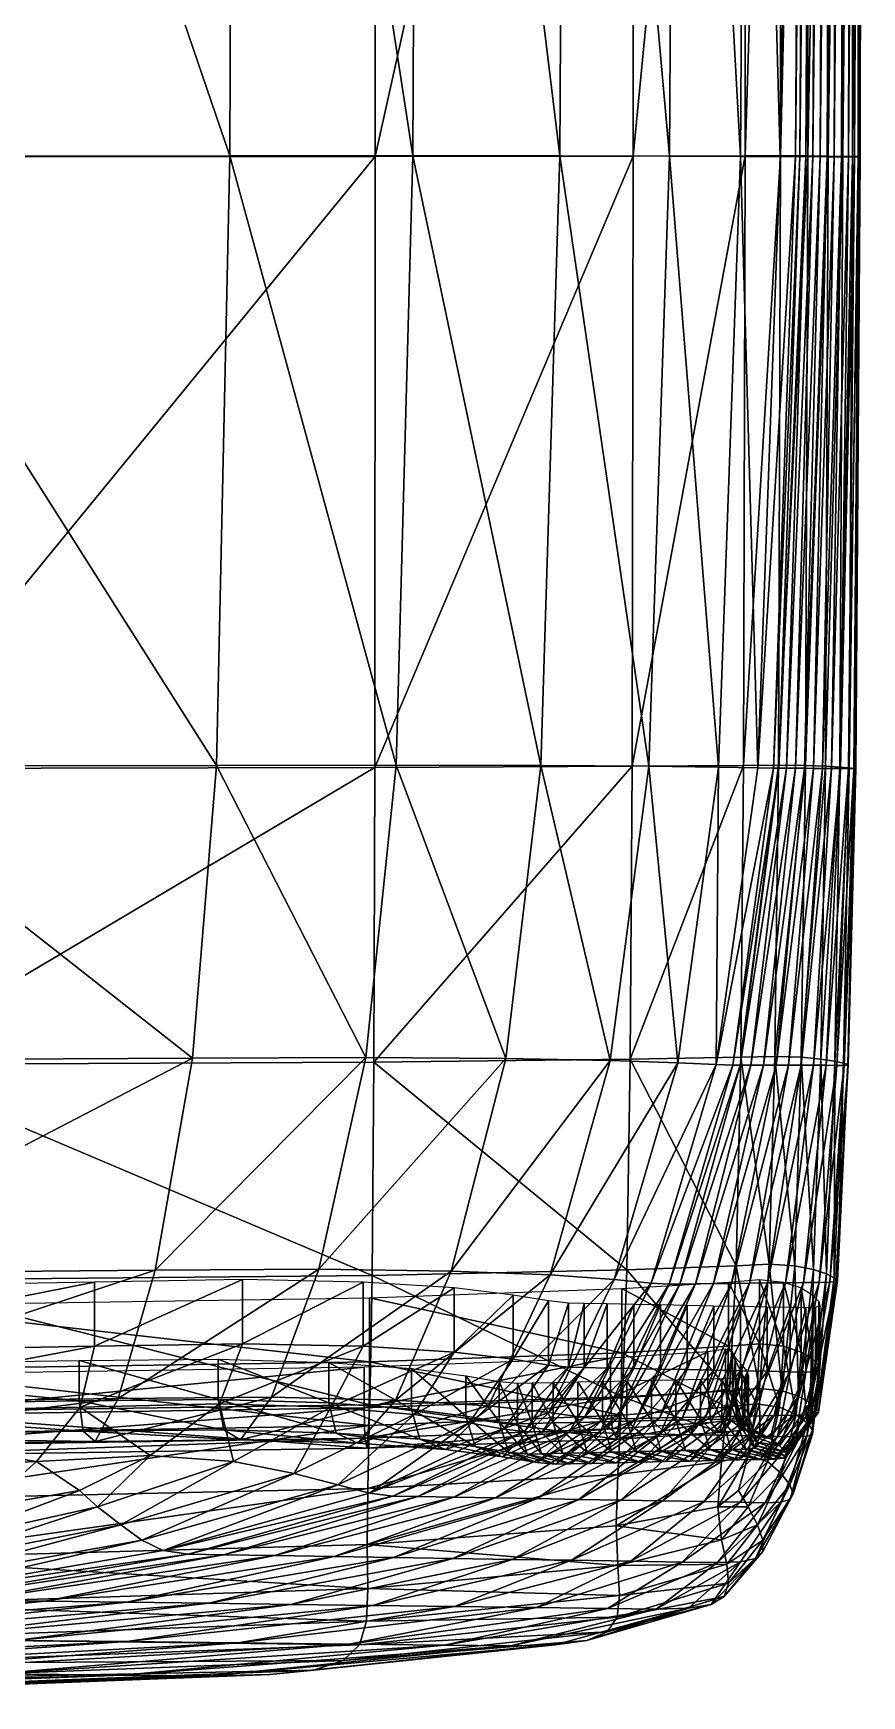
# Model space of a CAD drawing. Header units: centimetres. Extents: x -956 to 956, y -466 to 466.
# Drawn here: x 938.59 to 956, y -450.32 to -415.37 of the extents above; entities that cross this region are included whole.
import ezdxf

# ---------------------------------------------------------------- set-up
doc = ezdxf.new("R2010")
doc.units = ezdxf.units.CM
doc.layers.add('fabric', color=7, linetype='Continuous', true_color=0x3d8706)

msp = doc.modelspace()

# ---------------------------------------------------------------- meshes
at = {"layer": 'fabric', "color": 34, "true_color": 0xb1581a}
mesh = msp.add_polyface(dxfattribs=at)
corners = [(935.25, -354.363, -359.907), (935.25, -393.524, -359.907), (917.58, -393.524, -359.946), (946.679, -354.374, 120.934), (946.678, -393.524, 120.937), (949.787, -393.524, 118.253), (949.654, -417.951, 118.192), (951.96, -417.955, 113.682), (952.106, -393.524, 113.727), (949.787, -354.363, 118.253), (952.106, -354.363, 113.727), (953.607, -393.524, 105.629), (953.452, -417.96, 105.601), (954.283, -417.964, 94.244), (954.44, -393.524, 94.259), (953.607, -354.363, 105.629), (955.997, -354.363, -333.734), (955.997, -393.524, -333.734), (955.951, -393.524, -343.931), (955.925, -417.966, -343.93), (955.805, -417.964, -350.939), (955.827, -393.524, -350.94), (955.951, -354.363, -343.931), (954.303, -354.363, -359.14), (954.303, -393.524, -359.14), (953.561, -393.524, -359.408), (953.55, -417.951, -359.401), (951.196, -417.955, -359.611), (951.204, -393.524, -359.619), (953.561, -354.363, -359.408), (951.204, -354.363, -359.619), (945.779, -393.524, -359.792), (945.775, -417.961, -359.783), (945.779, -354.363, -359.792), (955.229, -393.524, -39.497), (955.094, -393.524, -4.97), (954.972, -417.966, -4.977), (955.365, -393.524, -74.025), (955.121, -417.966, -39.504), (955.365, -354.363, -74.025), (955.229, -354.363, -39.497), (955.312, -354.363, -357.736), (955.312, -393.524, -357.736), (954.88, -393.524, -358.794), (954.863, -417.951, -358.789), (954.289, -417.949, -359.133), (954.88, -354.363, -358.794), (955.827, -354.363, -350.94), (955.621, -393.524, -355.33), (955.601, -417.96, -355.328), (955.294, -417.955, -357.732), (955.621, -354.363, -355.33), (934.116, -354.722, 125.388), (934.377, -393.524, 125.403), (942.807, -393.524, 123.503), (942.715, -417.951, 123.413), (946.563, -417.95, 120.859), (942.808, -354.407, 123.493), (934.313, -417.956, 125.303), (917.591, -393.524, 126.084), (916.543, -355.58, 126.08), (955.971, -393.524, -319.781), (955.773, -393.524, -223.516), (955.89, -393.524, -287.8), (955.89, -354.363, -287.8), (955.501, -393.524, -108.553), (955.27, -417.967, -74.031), (955.637, -393.524, -154.558), (955.637, -354.363, -154.558), (954.76, -393.524, 79.916), (954.84, -393.524, 59.412), (954.606, -417.965, 79.905), (954.958, -393.524, 29.558), (954.694, -417.965, 59.402), (954.823, -417.965, 29.549)]
mesh.append_faces([[corners[k] for k in face] for face in [(0, 1, 2), (3, 4, 5), (6, 5, 4), (7, 8, 5), (9, 5, 8), (10, 8, 11), (12, 11, 8), (13, 14, 11), (15, 11, 14), (16, 17, 18), (19, 18, 17), (20, 21, 18), (22, 18, 21), (23, 24, 25), (26, 25, 24), (27, 28, 25), (29, 25, 28), (30, 28, 31), (32, 31, 28), (33, 31, 1), (34, 35, 36), (37, 34, 38), (34, 37, 39), (35, 34, 40), (41, 42, 43), (44, 43, 42), (45, 24, 43), (46, 43, 24), (47, 21, 48), (49, 48, 21), (50, 42, 48), (51, 48, 42), (52, 53, 54), (55, 54, 53), (56, 4, 54), (57, 54, 4), (58, 53, 59), (60, 59, 53), (61, 17, 16), (62, 63, 64), (65, 37, 66), (65, 67, 68), (69, 14, 13), (70, 69, 71), (72, 70, 73), (35, 72, 74)]], dxfattribs={"vtx2": -1, "color": 34})
mesh = msp.add_polyface(dxfattribs=at)
corners = [(949.254, -430.765, 118.006), (949.654, -417.951, 118.192), (946.563, -417.95, 120.859), (951.522, -430.781, 113.55), (951.96, -417.955, 113.682), (954.246, -430.758, -359.113), (954.289, -417.949, -359.133), (954.863, -417.951, -358.789), (954.814, -430.765, -358.773), (955.294, -417.955, -357.732), (953.516, -430.765, -359.378), (953.55, -417.951, -359.401), (951.172, -430.782, -359.586), (951.196, -417.955, -359.611), (946.217, -430.759, 120.625), (942.715, -417.951, 123.413), (942.441, -430.765, 123.142), (934.313, -417.956, 125.303), (917.58, -417.968, -359.936), (917.58, -393.524, -359.946), (935.25, -393.524, -359.907), (935.249, -417.967, -359.898), (946.678, -393.524, 120.937), (949.787, -393.524, 118.253), (952.106, -393.524, 113.727), (953.452, -417.96, 105.601), (953.607, -393.524, 105.629), (954.283, -417.964, 94.244), (955.997, -393.524, -333.734), (955.967, -417.968, -333.734), (955.925, -417.966, -343.93), (955.951, -393.524, -343.931), (955.805, -417.964, -350.939), (954.303, -393.524, -359.14), (953.561, -393.524, -359.408), (951.204, -393.524, -359.619), (945.775, -417.961, -359.783), (945.779, -393.524, -359.792), (954.972, -417.966, -4.977), (955.121, -417.966, -39.504), (955.229, -393.524, -39.497), (955.27, -417.967, -74.031), (955.365, -393.524, -74.025), (955.312, -393.524, -357.736), (954.88, -393.524, -358.794), (955.827, -393.524, -350.94), (955.601, -417.96, -355.328), (955.621, -393.524, -355.33), (934.377, -393.524, 125.403), (942.807, -393.524, 123.503), (917.591, -393.524, 126.084), (917.558, -417.961, 125.978), (955.971, -393.524, -319.781), (955.89, -393.524, -287.8), (955.847, -417.968, -287.802), (955.935, -417.968, -319.782), (955.773, -393.524, -223.516), (955.637, -393.524, -154.558), (955.569, -417.967, -154.561), (955.718, -417.967, -223.519), (955.42, -417.967, -108.558), (955.501, -393.524, -108.553), (954.606, -417.965, 79.905), (954.76, -393.524, 79.916), (954.694, -417.965, 59.402), (954.84, -393.524, 59.412), (954.823, -417.965, 29.549), (954.958, -393.524, 29.558), (955.094, -393.524, -4.97)]
mesh.append_faces([[corners[k] for k in face] for face in [(0, 1, 2), (3, 4, 1), (5, 6, 7), (8, 7, 9), (10, 11, 6), (12, 13, 11), (14, 2, 15), (16, 15, 17), (18, 19, 20), (20, 21, 18), (22, 2, 1), (23, 1, 4), (24, 4, 25), (26, 25, 27), (28, 29, 30), (31, 30, 32), (33, 6, 11), (34, 11, 13), (35, 13, 36), (37, 36, 21), (21, 20, 37), (38, 39, 40), (39, 41, 42), (43, 9, 7), (44, 7, 6), (45, 32, 46), (47, 46, 9), (48, 17, 15), (49, 15, 2), (50, 51, 17), (52, 53, 54), (54, 55, 52), (28, 52, 55), (55, 29, 28), (56, 57, 58), (58, 59, 56), (53, 56, 59), (59, 54, 53), (41, 60, 61), (57, 61, 60), (60, 58, 57), (27, 62, 63), (62, 64, 65), (64, 66, 67), (66, 38, 68)]], dxfattribs={"vtx2": -1, "color": 34})
mesh = msp.add_polyface(dxfattribs=at)
corners = [(917.58, -430.833, -359.907), (917.58, -417.968, -359.936), (935.249, -417.967, -359.898), (935.246, -430.827, -359.869), (917.58, -437.068, -359.855), (935.241, -437.051, -359.818), (894.046, -437.068, -359.855), (894.046, -430.833, -359.907), (917.461, -430.806, 125.658), (917.558, -417.961, 125.978), (898.875, -417.966, 126.028), (917.282, -437.018, 125.07), (898.851, -430.827, 125.694), (933.773, -436.961, 124.457), (934.123, -430.782, 125.005), (934.313, -417.956, 125.303), (942.441, -430.765, 123.142), (941.935, -436.921, 122.645), (917.58, -443.521, -359.639), (935.218, -443.466, -359.604), (935.216, -444.822, -359.548), (894.046, -442.172, -359.639), (917.58, -442.172, -359.639), (935.218, -442.118, -359.604), (932.345, -443.112, 122.223), (916.552, -443.303, 122.673), (916.487, -444.642, 122.037), (932.345, -441.763, 122.223), (916.552, -441.954, 122.673), (898.624, -443.466, 122.578), (939.875, -442.976, 120.619), (932.188, -444.425, 121.651), (939.571, -444.256, 120.159), (939.875, -441.627, 120.619), (917.58, -441.621, -359.774), (935.232, -441.587, -359.738), (935.22, -444.356, -359.468), (917.579, -444.406, -359.502), (933.23, -441.446, 123.608), (941.15, -441.374, 121.873), (932.697, -444.176, 122.664), (940.372, -444.075, 121.009), (917.005, -441.557, 124.157), (898.737, -441.655, 124.125), (898.662, -444.474, 123.082), (916.73, -444.334, 123.153), (935.181, -443.579, -358.036), (917.572, -443.634, -358.07), (917.572, -444.484, -358.07), (898.542, -443.714, 121.397), (916.437, -443.56, 121.491), (916.437, -444.41, 121.491), (932.163, -443.386, 121.056), (932.163, -444.236, 121.056), (939.55, -444.125, 119.503), (939.55, -443.275, 119.503)]
mesh.append_faces([[corners[k] for k in face] for face in [(0, 1, 2), (2, 3, 0), (4, 0, 3), (3, 5, 4), (0, 4, 6), (1, 0, 7), (8, 9, 10), (11, 8, 12), (8, 11, 13), (13, 14, 8), (9, 8, 14), (14, 15, 9), (15, 14, 16), (14, 13, 17), (18, 19, 20), (21, 22, 18), (19, 18, 22), (22, 23, 19), (24, 25, 26), (25, 24, 27), (27, 28, 25), (29, 25, 28), (30, 24, 31), (31, 32, 30), (24, 30, 33), (33, 27, 24), (6, 4, 34), (35, 34, 4), (4, 5, 35), (34, 35, 36), (36, 37, 34), (17, 13, 38), (39, 38, 40), (40, 41, 39), (42, 38, 13), (13, 11, 42), (43, 42, 11), (44, 45, 42), (38, 42, 45), (45, 40, 38), (46, 47, 48), (49, 50, 51), (50, 52, 53), (54, 53, 52), (52, 55, 54)]], dxfattribs={"vtx2": -1, "color": 34})
mesh = msp.add_polyface(dxfattribs=at)
corners = [(946.217, -430.759, 120.625), (945.579, -436.907, 120.193), (948.515, -436.926, 117.663), (945.763, -430.806, -359.756), (945.741, -437, -359.706), (935.241, -437.051, -359.818), (935.246, -430.827, -359.869), (945.775, -417.961, -359.783), (935.249, -417.967, -359.898), (942.441, -430.765, 123.142), (941.935, -436.921, 122.645), (942.715, -417.951, 123.413), (934.123, -430.782, 125.005), (945.52, -442.976, 116.272), (942.986, -442.921, 118.441), (942.5, -444.183, 118.112), (944.839, -444.256, 116.066), (947.43, -443.098, 112.31), (946.59, -444.41, 112.2), (947.43, -441.75, 112.31), (945.52, -441.627, 116.272), (942.986, -441.573, 118.441), (935.218, -443.466, -359.604), (945.651, -443.303, -359.502), (945.643, -444.642, -359.448), (935.218, -442.118, -359.604), (945.651, -441.954, -359.502), (939.875, -442.976, 120.619), (939.571, -444.256, 120.159), (939.875, -441.627, 120.619), (945.708, -441.485, -359.631), (935.232, -441.587, -359.738), (945.662, -444.208, -359.363), (935.22, -444.356, -359.468), (944.588, -441.352, 119.524), (947.366, -441.394, 117.13), (943.593, -444.047, 118.77), (946.199, -444.109, 116.527), (941.15, -441.374, 121.873), (933.23, -441.446, 123.608), (940.372, -444.075, 121.009), (942.471, -444.095, 117.432), (939.55, -444.125, 119.503), (939.55, -443.275, 119.503), (942.471, -443.245, 117.432), (944.8, -444.164, 115.444), (944.8, -443.314, 115.444), (946.537, -444.294, 111.7), (946.537, -443.444, 111.7), (947.68, -443.596, 104.363), (947.68, -444.446, 104.363), (950.716, -443.226, -357.799), (945.542, -443.416, -357.934), (945.542, -444.266, -357.935), (935.181, -443.579, -358.036), (935.181, -444.429, -358.036)]
mesh.append_faces([[corners[k] for k in face] for face in [(0, 1, 2), (3, 4, 5), (5, 6, 3), (7, 3, 6), (6, 8, 7), (9, 10, 1), (1, 0, 9), (11, 9, 0), (10, 9, 12), (13, 14, 15), (15, 16, 13), (17, 13, 16), (16, 18, 17), (13, 17, 19), (19, 20, 13), (14, 13, 20), (20, 21, 14), (22, 23, 24), (23, 22, 25), (25, 26, 23), (14, 27, 28), (28, 15, 14), (27, 14, 21), (21, 29, 27), (30, 31, 5), (5, 4, 30), (31, 30, 32), (32, 33, 31), (34, 35, 2), (2, 1, 34), (35, 34, 36), (36, 37, 35), (38, 34, 1), (1, 10, 38), (39, 38, 10), (34, 38, 40), (40, 36, 34), (41, 42, 43), (43, 44, 41), (45, 41, 44), (44, 46, 45), (47, 45, 46), (46, 48, 47), (48, 49, 50), (51, 52, 53), (52, 54, 55)]], dxfattribs={"vtx2": -1, "color": 34})
mesh = msp.add_polyface(dxfattribs=at)
corners = [(946.563, -417.95, 120.859), (946.217, -430.759, 120.625), (949.254, -430.765, 118.006), (948.515, -436.926, 117.663), (950.711, -436.965, 113.304), (951.522, -430.781, 113.55), (949.654, -417.951, 118.192), (952.99, -430.799, 105.519), (953.452, -417.96, 105.601), (951.96, -417.955, 113.682), (952.132, -437.013, 105.367), (952.938, -437.051, 94.116), (953.516, -430.765, -359.378), (953.455, -436.898, -359.336), (951.13, -436.941, -359.54), (951.172, -430.782, -359.586), (953.55, -417.951, -359.401), (945.763, -430.806, -359.756), (945.775, -417.961, -359.783), (951.196, -417.955, -359.611), (945.741, -437, -359.706), (951.768, -442.107, -39.709), (951.208, -442.095, -5.217), (951.208, -443.444, -5.217), (949.413, -442.023, 93.78), (948.67, -441.9, 104.751), (948.67, -443.248, 104.751), (947.43, -441.75, 112.31), (947.43, -443.098, 112.31), (950.953, -441.763, -359.349), (953.2, -441.627, -359.163), (953.2, -442.976, -359.163), (945.651, -441.954, -359.502), (950.953, -443.112, -359.349), (951.064, -441.366, -359.469), (945.708, -441.485, -359.631), (950.973, -444.036, -359.209), (953.361, -441.282, -359.273), (953.217, -443.913, -359.025), (950.795, -441.568, 105.129), (951.574, -441.645, 93.986), (949.448, -441.474, 112.922), (948.153, -444.226, 112.487), (949.42, -444.364, 104.858), (947.366, -441.394, 117.13), (946.199, -444.109, 116.527), (950.164, -442.075, 59.098), (949.832, -442.068, 79.581), (949.832, -443.417, 79.581), (949.413, -443.372, 93.78), (950.648, -442.084, 29.276), (950.648, -443.433, 29.276), (950.164, -443.423, 59.098), (951.949, -441.669, 79.725), (952.174, -441.666, 59.233), (953.443, -437.064, 59.318), (953.287, -437.064, 79.816), (952.502, -441.662, 29.397), (953.67, -437.065, 29.474)]
mesh.append_faces([[corners[k] for k in face] for face in [(0, 1, 2), (3, 2, 1), (2, 3, 4), (4, 5, 2), (6, 2, 5), (7, 8, 9), (9, 5, 7), (10, 7, 5), (5, 4, 10), (7, 10, 11), (12, 13, 14), (14, 15, 12), (16, 12, 15), (17, 18, 19), (19, 15, 17), (20, 17, 15), (15, 14, 20), (21, 22, 23), (24, 25, 26), (25, 27, 28), (29, 30, 31), (32, 29, 33), (34, 35, 20), (20, 14, 34), (35, 34, 36), (37, 34, 14), (14, 13, 37), (34, 37, 38), (39, 40, 11), (11, 10, 39), (41, 39, 10), (10, 4, 41), (39, 41, 42), (40, 39, 43), (44, 41, 4), (4, 3, 44), (41, 44, 45), (46, 47, 48), (47, 24, 49), (22, 50, 51), (50, 46, 52), (53, 54, 55), (55, 56, 53), (40, 53, 56), (56, 11, 40), (54, 57, 58)]], dxfattribs={"vtx2": -1, "color": 34})
mesh = msp.add_polyface(dxfattribs=at)
corners = [(955.175, -430.828, -108.571), (955.363, -430.829, -154.571), (955.569, -417.967, -154.561), (955.42, -417.967, -108.558), (954.986, -430.827, -74.047), (955.27, -417.967, -74.031), (952.938, -437.051, 94.116), (953.812, -430.815, 94.199), (952.99, -430.799, 105.519), (953.452, -417.96, 105.601), (954.283, -417.964, 94.244), (955.847, -430.827, -343.929), (955.925, -417.966, -343.93), (955.967, -417.968, -333.734), (955.876, -430.831, -333.734), (955.612, -437.026, -350.929), (955.736, -430.816, -350.935), (955.805, -417.964, -350.939), (954.169, -436.881, -359.077), (954.246, -430.758, -359.113), (954.814, -430.765, -358.773), (954.863, -417.951, -358.789), (955.294, -417.955, -357.732), (955.239, -430.781, -357.721), (954.724, -436.898, -358.745), (955.139, -436.937, -357.701), (955.54, -430.799, -355.321), (955.601, -417.96, -355.328), (955.429, -436.984, -355.308), (954.289, -417.949, -359.133), (953.516, -430.765, -359.378), (953.455, -436.898, -359.336), (954.144, -430.82, 79.874), (954.256, -430.821, 59.372), (954.694, -417.965, 59.402), (954.606, -417.965, 79.905), (953.287, -437.064, 79.816), (954.419, -430.822, 29.523), (954.608, -430.824, -5), (954.972, -417.966, -4.977), (954.823, -417.965, 29.549), (954.797, -430.825, -39.524), (955.121, -417.966, -39.504), (955.828, -430.833, -319.783), (955.935, -417.968, -319.782), (955.716, -430.832, -287.805), (955.847, -417.968, -287.802), (955.552, -430.831, -223.525), (955.718, -417.967, -223.519)]
mesh.append_faces([[corners[k] for k in face] for face in [(0, 1, 2), (2, 3, 0), (4, 0, 3), (3, 5, 4), (6, 7, 8), (9, 8, 7), (7, 10, 9), (11, 12, 13), (13, 14, 11), (15, 16, 11), (12, 11, 16), (16, 17, 12), (18, 19, 20), (21, 20, 19), (22, 23, 20), (24, 20, 23), (25, 23, 26), (27, 26, 23), (23, 22, 27), (26, 27, 17), (17, 16, 26), (28, 26, 16), (29, 19, 30), (31, 30, 19), (32, 33, 34), (34, 35, 32), (7, 32, 35), (35, 10, 7), (32, 7, 6), (33, 32, 36), (37, 38, 39), (39, 40, 37), (33, 37, 40), (40, 34, 33), (41, 4, 5), (5, 42, 41), (38, 41, 42), (42, 39, 38), (43, 14, 13), (13, 44, 43), (45, 43, 44), (44, 46, 45), (47, 45, 46), (46, 48, 47), (1, 47, 48), (48, 2, 1)]], dxfattribs={"vtx2": -1, "color": 34})
mesh = msp.add_polyface(dxfattribs=at)
corners = [(955.175, -430.828, -108.571), (954.986, -430.827, -74.047), (954.459, -437.067, -74.078), (954.722, -437.067, -108.595), (955.363, -430.829, -154.571), (954.985, -437.068, -154.589), (955.704, -437.052, -343.926), (955.847, -430.827, -343.929), (955.876, -430.831, -333.734), (955.71, -437.065, -333.734), (955.612, -437.026, -350.929), (954.814, -430.765, -358.773), (954.724, -436.898, -358.745), (954.169, -436.881, -359.077), (955.239, -430.781, -357.721), (955.139, -436.937, -357.701), (955.54, -430.799, -355.321), (955.429, -436.984, -355.308), (955.736, -430.816, -350.935), (954.246, -430.758, -359.113), (953.455, -436.898, -359.336), (954.05, -441.248, -359.022), (954.588, -441.282, -358.701), (954.986, -441.359, -357.669), (955.259, -441.453, -355.289), (955.421, -441.539, -350.92), (955.486, -441.591, -343.922), (955.454, -441.618, -333.734), (954.017, -441.644, -108.633), (953.638, -441.648, -74.126), (952.938, -437.051, 94.116), (953.287, -437.064, 79.816), (954.144, -430.82, 79.874), (953.443, -437.064, 59.318), (954.256, -430.821, 59.372), (954.419, -430.822, 29.523), (953.67, -437.065, 29.474), (954.608, -430.824, -5), (953.933, -437.065, -5.043), (954.797, -430.825, -39.524), (954.196, -437.066, -39.561), (955.828, -430.833, -319.783), (955.716, -430.832, -287.805), (955.475, -437.069, -287.812), (955.631, -437.069, -319.786), (955.552, -430.831, -223.525), (955.248, -437.068, -223.537), (952.502, -441.662, 29.397), (953.259, -441.653, -39.618), (952.88, -441.657, -5.111), (955.327, -441.628, -319.791), (955.102, -441.631, -287.822), (954.775, -441.635, -223.556), (954.396, -441.639, -154.618)]
mesh.append_faces([[corners[k] for k in face] for face in [(0, 1, 2), (2, 3, 0), (4, 0, 3), (3, 5, 4), (6, 7, 8), (8, 9, 6), (7, 6, 10), (11, 12, 13), (14, 15, 12), (16, 17, 15), (18, 10, 17), (19, 13, 20), (20, 13, 21), (13, 12, 22), (12, 15, 23), (15, 17, 24), (17, 10, 25), (10, 6, 26), (6, 9, 27), (5, 3, 28), (3, 2, 29), (30, 31, 32), (31, 33, 34), (35, 34, 33), (33, 36, 35), (37, 35, 36), (36, 38, 37), (39, 37, 38), (38, 40, 39), (1, 39, 40), (40, 2, 1), (41, 42, 43), (43, 44, 41), (8, 41, 44), (44, 9, 8), (45, 4, 5), (5, 46, 45), (42, 45, 46), (46, 43, 42), (38, 36, 47), (2, 40, 48), (40, 38, 49), (9, 44, 50), (44, 43, 51), (43, 46, 52), (46, 5, 53)]], dxfattribs={"vtx2": -1, "color": 34})
mesh = msp.add_polyface(dxfattribs=at)
corners = [(955.099, -442.036, -350.903), (955.118, -442.118, -343.916), (955.118, -443.466, -343.916), (955.026, -442.157, -333.734), (955.026, -443.506, -333.734), (954.353, -442.976, -358.626), (953.847, -442.921, -358.927), (953.847, -441.573, -358.927), (954.353, -441.627, -358.626), (954.725, -443.098, -357.616), (954.725, -441.75, -357.616), (954.971, -441.9, -355.255), (954.971, -443.248, -355.255), (955.099, -443.384, -350.903), (953.2, -442.976, -359.163), (953.2, -441.627, -359.163), (954.05, -441.248, -359.022), (953.361, -441.282, -359.273), (953.455, -436.898, -359.336), (953.849, -443.864, -358.799), (954.588, -441.282, -358.701), (954.169, -436.881, -359.077), (954.986, -441.359, -357.669), (954.724, -436.898, -358.745), (954.668, -444.026, -357.541), (954.324, -443.914, -358.519), (955.259, -441.453, -355.289), (955.139, -436.937, -357.701), (955.421, -441.539, -350.92), (955.429, -436.984, -355.308), (955.053, -444.287, -350.894), (954.912, -444.163, -355.217), (955.486, -441.591, -343.922), (955.612, -437.026, -350.929), (955.454, -441.618, -333.734), (955.704, -437.052, -343.926), (955.027, -444.402, -333.735), (955.092, -444.363, -343.917), (954.017, -441.644, -108.633), (954.396, -441.639, -154.618), (954.985, -437.068, -154.589), (953.638, -441.648, -74.126), (954.722, -437.067, -108.595), (952.711, -444.463, -74.182), (953.193, -444.453, -108.678), (954.825, -442.167, -319.798), (954.825, -443.516, -319.798), (954.492, -442.161, -287.838), (954.492, -443.509, -287.838), (954.008, -442.151, -223.585), (954.008, -443.499, -223.585), (953.448, -442.14, -154.662), (953.448, -443.488, -154.662), (952.888, -442.129, -108.693), (952.888, -443.477, -108.693), (952.502, -441.662, 29.397), (952.88, -441.657, -5.111), (953.933, -437.065, -5.043), (953.67, -437.065, 29.474), (953.443, -437.064, 59.318), (952.174, -441.666, 59.233), (953.259, -441.653, -39.618), (954.459, -437.067, -74.078), (954.196, -437.066, -39.561), (952.23, -444.473, -39.685), (955.327, -441.628, -319.791), (955.102, -441.631, -287.822), (954.573, -444.425, -287.835), (954.859, -444.419, -319.798), (955.71, -437.065, -333.734), (955.631, -437.069, -319.786), (954.775, -441.635, -223.556), (953.675, -444.443, -154.652), (954.156, -444.433, -223.579), (955.475, -437.069, -287.812), (955.248, -437.068, -223.537)]
mesh.append_faces([[corners[k] for k in face] for face in [(0, 1, 2), (1, 3, 4), (5, 6, 7), (7, 8, 5), (9, 5, 8), (8, 10, 9), (10, 11, 12), (11, 0, 13), (6, 14, 15), (15, 7, 6), (16, 17, 18), (17, 16, 19), (20, 16, 21), (22, 20, 23), (20, 22, 24), (16, 20, 25), (26, 22, 27), (28, 26, 29), (26, 28, 30), (22, 26, 31), (32, 28, 33), (34, 32, 35), (32, 34, 36), (28, 32, 37), (38, 39, 40), (41, 38, 42), (38, 41, 43), (39, 38, 44), (3, 45, 46), (45, 47, 48), (47, 49, 50), (49, 51, 52), (51, 53, 54), (55, 56, 57), (58, 59, 60), (61, 41, 62), (56, 61, 63), (41, 61, 64), (65, 66, 67), (34, 65, 68), (65, 34, 69), (66, 65, 70), (71, 39, 72), (66, 71, 73), (71, 66, 74), (39, 71, 75)]], dxfattribs={"vtx2": -1, "color": 34})
mesh = msp.add_polyface(dxfattribs=at)
corners = [(951.768, -443.455, -39.709), (951.208, -443.444, -5.217), (950.481, -444.798, -5.232), (952.328, -443.466, -74.201), (951.121, -444.81, -39.722), (952.328, -442.118, -74.201), (951.768, -442.107, -39.709), (948.67, -443.248, 104.751), (947.43, -443.098, 112.31), (946.59, -444.41, 112.2), (949.413, -443.372, 93.78), (947.751, -444.582, 104.696), (949.413, -442.023, 93.78), (948.67, -441.9, 104.751), (950.953, -443.112, -359.349), (953.2, -442.976, -359.163), (953.162, -444.256, -359.124), (950.934, -444.425, -359.3), (950.953, -441.763, -359.349), (945.651, -443.303, -359.502), (945.651, -441.954, -359.502), (950.973, -444.036, -359.209), (945.662, -444.208, -359.363), (945.708, -441.485, -359.631), (953.217, -443.913, -359.025), (951.064, -441.366, -359.469), (948.153, -444.226, 112.487), (949.42, -444.364, 104.858), (950.795, -441.568, 105.129), (950.168, -444.474, 93.837), (951.574, -441.645, 93.986), (946.199, -444.109, 116.527), (949.448, -441.474, 112.922), (953.135, -443.037, -357.555), (952.764, -443.09, -357.663), (952.764, -443.94, -357.663), (950.716, -444.076, -357.799), (950.716, -443.226, -357.799), (945.542, -444.266, -357.935), (952.888, -443.477, -108.693), (951.76, -444.822, -74.212), (952.888, -442.129, -108.693), (949.832, -443.417, 79.581), (950.164, -443.423, 59.098), (950.164, -442.075, 59.098), (949.832, -442.068, 79.581), (948.474, -444.718, 93.75), (948.91, -444.768, 79.56), (950.648, -443.433, 29.276), (951.208, -442.095, -5.217), (950.648, -442.084, 29.276), (949.29, -444.775, 59.078), (949.842, -444.785, 29.258), (951.949, -441.669, 79.725), (950.564, -444.508, 79.62), (952.174, -441.666, 59.233), (950.85, -444.501, 59.134), (952.502, -441.662, 29.397), (951.267, -444.493, 29.308), (952.88, -441.657, -5.111), (951.748, -444.483, -5.189), (953.259, -441.653, -39.618), (952.23, -444.473, -39.685), (952.711, -444.463, -74.182), (953.638, -441.648, -74.126), (952.609, -443.666, -223.628), (953.055, -443.656, -287.868), (953.055, -444.506, -287.868)]
mesh.append_faces([[corners[k] for k in face] for face in [(0, 1, 2), (3, 0, 4), (0, 3, 5), (5, 6, 0), (1, 0, 6), (7, 8, 9), (10, 7, 11), (7, 10, 12), (8, 7, 13), (14, 15, 16), (16, 17, 14), (15, 14, 18), (19, 14, 17), (14, 19, 20), (21, 22, 23), (24, 21, 25), (26, 27, 28), (27, 29, 30), (31, 26, 32), (33, 34, 35), (36, 35, 34), (34, 37, 36), (38, 36, 37), (39, 3, 40), (3, 39, 41), (41, 5, 3), (42, 43, 44), (10, 42, 45), (42, 10, 46), (43, 42, 47), (48, 1, 49), (43, 48, 50), (48, 43, 51), (1, 48, 52), (53, 30, 29), (29, 54, 53), (55, 53, 54), (54, 56, 55), (57, 55, 56), (56, 58, 57), (59, 57, 58), (58, 60, 59), (61, 59, 60), (60, 62, 61), (62, 63, 64), (65, 66, 67)]], dxfattribs={"vtx2": -1, "color": 34})
mesh = msp.add_polyface(dxfattribs=at)
corners = [(955.099, -443.384, -350.903), (955.118, -443.466, -343.916), (954.962, -444.822, -343.915), (955.099, -442.036, -350.903), (955.026, -443.506, -333.734), (955.118, -442.118, -343.916), (954.353, -442.976, -358.626), (954.725, -443.098, -357.616), (954.62, -444.41, -357.606), (954.269, -444.256, -358.608), (953.847, -442.921, -358.927), (953.787, -444.183, -358.9), (954.971, -443.248, -355.255), (954.963, -444.732, -350.901), (954.85, -444.582, -355.251), (954.725, -441.75, -357.616), (954.971, -441.9, -355.255), (953.2, -442.976, -359.163), (953.162, -444.256, -359.124), (953.849, -443.864, -358.799), (953.217, -443.913, -359.025), (953.361, -441.282, -359.273), (954.668, -444.026, -357.541), (954.324, -443.914, -358.519), (954.588, -441.282, -358.701), (954.05, -441.248, -359.022), (955.053, -444.287, -350.894), (954.912, -444.163, -355.217), (955.259, -441.453, -355.289), (954.986, -441.359, -357.669), (955.027, -444.402, -333.735), (955.092, -444.363, -343.917), (955.486, -441.591, -343.922), (955.421, -441.539, -350.92), (952.711, -444.463, -74.182), (953.193, -444.453, -108.678), (954.017, -441.644, -108.633), (953.675, -444.443, -154.652), (954.396, -441.639, -154.618), (953.544, -443.631, -333.742), (953.619, -443.587, -343.901), (953.619, -444.437, -343.901), (953.594, -443.503, -350.77), (953.594, -444.353, -350.77), (953.475, -443.366, -354.828), (953.475, -444.215, -354.828), (953.343, -444.065, -356.823), (953.343, -443.215, -356.823), (953.279, -443.942, -357.504), (953.279, -443.092, -357.503), (953.135, -443.887, -357.555), (953.135, -443.037, -357.555), (952.764, -443.94, -357.663), (954.825, -443.516, -319.798), (955.026, -442.157, -333.734), (954.492, -443.509, -287.838), (954.825, -442.167, -319.798), (954.008, -443.499, -223.585), (953.448, -443.488, -154.662), (953.038, -444.846, -154.669), (954.492, -442.161, -287.838), (954.008, -442.151, -223.585), (952.888, -443.477, -108.693), (952.399, -444.834, -108.702), (953.448, -442.14, -154.662), (954.573, -444.425, -287.835), (954.859, -444.419, -319.798), (955.327, -441.628, -319.791), (955.454, -441.618, -333.734), (954.156, -444.433, -223.579), (954.775, -441.635, -223.556), (955.102, -441.631, -287.822), (953.055, -443.656, -287.868), (953.361, -443.649, -319.819), (953.361, -444.499, -319.819), (953.544, -444.48, -333.743)]
mesh.append_faces([[corners[k] for k in face] for face in [(0, 1, 2), (1, 0, 3), (4, 1, 5), (6, 7, 8), (8, 9, 6), (10, 6, 9), (9, 11, 10), (12, 0, 13), (7, 12, 14), (12, 7, 15), (0, 12, 16), (17, 10, 11), (11, 18, 17), (19, 20, 21), (22, 23, 24), (23, 19, 25), (26, 27, 28), (27, 22, 29), (30, 31, 32), (31, 26, 33), (34, 35, 36), (35, 37, 38), (39, 40, 41), (40, 42, 43), (42, 44, 45), (46, 45, 44), (44, 47, 46), (48, 46, 47), (47, 49, 48), (50, 48, 49), (49, 51, 50), (52, 50, 51), (53, 4, 54), (55, 53, 56), (57, 58, 59), (57, 55, 60), (58, 57, 61), (58, 62, 63), (62, 58, 64), (65, 66, 67), (66, 30, 68), (37, 69, 70), (69, 65, 71), (72, 73, 74), (73, 39, 75)]], dxfattribs={"vtx2": -1, "color": 34})
mesh = msp.add_polyface(dxfattribs=at)
corners = [(954.269, -444.256, -358.608), (954.017, -445.4, -358.556), (953.608, -445.272, -358.816), (953.787, -444.183, -358.9), (954.62, -444.41, -357.606), (954.303, -445.649, -357.579), (954.85, -444.582, -355.251), (955.118, -443.466, -343.916), (955.026, -443.506, -333.734), (954.844, -444.866, -333.734), (954.962, -444.822, -343.915), (954.963, -444.732, -350.901), (955.099, -443.384, -350.903), (954.971, -443.248, -355.255), (954.725, -443.098, -357.616), (953.853, -444.792, -358.077), (953.523, -444.737, -358.257), (953.849, -443.864, -358.799), (954.324, -443.914, -358.519), (954.075, -444.915, -357.228), (954.668, -444.026, -357.541), (953.526, -444.702, -356.924), (953.422, -444.579, -357.647), (954.267, -445.066, -355.047), (954.912, -444.163, -355.217), (954.396, -445.203, -350.839), (955.053, -444.287, -350.894), (953.794, -444.99, -350.788), (953.673, -444.853, -354.883), (954.424, -445.287, -343.91), (955.092, -444.363, -343.917), (954.349, -445.33, -333.739), (955.027, -444.402, -333.735), (953.619, -444.437, -343.901), (953.544, -444.48, -333.743), (953.544, -443.631, -333.742), (953.594, -444.353, -350.77), (953.619, -443.587, -343.901), (953.82, -445.074, -343.903), (953.745, -445.118, -333.742), (953.475, -444.215, -354.828), (954.825, -443.516, -319.798), (954.492, -443.509, -287.838), (954.23, -444.869, -287.84), (954.61, -444.877, -319.799), (953.038, -444.846, -154.669), (953.677, -444.859, -223.589), (954.008, -443.499, -223.585), (954.859, -444.419, -319.798), (954.166, -445.349, -319.808), (954.573, -444.425, -287.835), (953.86, -445.356, -287.851), (954.156, -444.433, -223.579), (953.414, -445.366, -223.603), (953.675, -444.443, -154.652), (952.898, -445.378, -154.686)]
mesh.append_faces([[corners[k] for k in face] for face in [(0, 1, 2), (2, 3, 0), (1, 0, 4), (5, 4, 6), (7, 8, 9), (9, 10, 7), (10, 11, 12), (11, 6, 13), (6, 4, 14), (15, 16, 17), (17, 18, 15), (19, 15, 18), (18, 20, 19), (15, 19, 21), (21, 22, 15), (16, 15, 22), (23, 19, 20), (20, 24, 23), (25, 23, 24), (24, 26, 25), (27, 28, 23), (19, 23, 28), (28, 21, 19), (29, 25, 26), (26, 30, 29), (31, 29, 30), (30, 32, 31), (33, 34, 35), (36, 33, 37), (33, 36, 27), (27, 38, 33), (34, 33, 38), (38, 39, 34), (36, 40, 28), (28, 27, 36), (41, 42, 43), (43, 44, 41), (8, 41, 44), (44, 9, 8), (45, 46, 47), (42, 47, 46), (46, 43, 42), (32, 48, 49), (48, 50, 51), (50, 52, 53), (52, 54, 55)]], dxfattribs={"vtx2": -1, "color": 34})
mesh = msp.add_polyface(dxfattribs=at)
corners = [(942.278, -448.378, -39.762), (940.556, -448.355, -5.278), (933.567, -449.11, -5.201), (943.999, -448.401, -74.245), (935.897, -449.135, -39.696), (938.227, -449.16, -74.19), (936.803, -447.047, 114.461), (939.939, -446.349, 114.79), (939.556, -446.004, 116.233), (936.248, -447.559, 110.518), (940.431, -446.728, 111.316), (935.852, -447.953, 103.645), (940.867, -447.048, 104.2), (935.812, -448.208, 93.439), (941.316, -447.268, 93.545), (945.619, -448.065, -358.71), (935.21, -448.401, -358.773), (935.206, -447.435, -359.113), (945.603, -447.144, -359.033), (945.591, -448.757, -357.676), (935.146, -449.126, -357.721), (945.443, -449.253, -355.293), (934.937, -449.644, -355.321), (945.098, -449.584, -350.921), (933.78, -450.197, -343.929), (944.481, -449.782, -343.923), (943.561, -449.878, -333.734), (934.507, -449.99, -350.935), (942.5, -444.183, 118.112), (941.042, -445.272, 117.127), (942.798, -445.4, 115.448), (944.068, -445.649, 111.873), (945.619, -445.963, -359.286), (935.21, -446.194, -359.378), (935.216, -444.822, -359.548), (945.643, -444.642, -359.448), (938.657, -445.4, 118.779), (939.571, -444.256, 120.159), (935.218, -443.466, -359.604), (935.201, -445.279, -358.841), (945.605, -445.116, -358.738), (945.557, -444.904, -358.136), (939.888, -444.975, 120.234), (942.945, -444.945, 118.084), (943.593, -444.047, 118.77), (940.372, -444.075, 121.009), (939.634, -444.763, 119.686), (942.589, -444.733, 117.595), (939.55, -444.125, 119.503), (942.471, -444.095, 117.432), (935.181, -444.429, -358.036), (945.542, -444.266, -357.935), (945.542, -443.416, -357.934), (935.186, -445.067, -358.238), (940.557, -449.185, -108.684), (945.721, -448.424, -108.728), (936.324, -448.299, 79.497), (937.347, -448.313, 59.02), (942.586, -447.359, 58.98), (941.846, -447.347, 79.456), (938.835, -448.333, 29.205), (944.911, -447.396, -5.309), (943.664, -447.376, 29.17), (942.306, -449.902, -319.79), (931.289, -450.322, -319.783), (937.782, -449.863, -223.551), (940.464, -449.886, -287.819), (947.232, -449.257, -287.836), (934.68, -449.836, -154.61), (945.218, -449.236, -223.581), (942.887, -449.211, -154.656)]
mesh.append_faces([[corners[k] for k in face] for face in [(0, 1, 2), (3, 0, 4), (4, 5, 3), (6, 7, 8), (9, 10, 7), (11, 12, 10), (13, 14, 12), (15, 16, 17), (17, 18, 15), (16, 15, 19), (20, 19, 21), (22, 21, 23), (24, 25, 26), (27, 23, 25), (28, 29, 30), (7, 30, 29), (29, 8, 7), (30, 7, 10), (31, 10, 12), (32, 18, 17), (17, 33, 32), (33, 34, 35), (8, 29, 36), (37, 36, 29), (29, 28, 37), (35, 34, 38), (39, 40, 41), (42, 43, 44), (44, 45, 42), (43, 42, 46), (46, 47, 43), (48, 49, 47), (47, 46, 48), (50, 51, 52), (53, 41, 51), (5, 54, 55), (56, 57, 58), (58, 59, 56), (59, 14, 13), (60, 1, 61), (57, 60, 62), (62, 58, 57), (26, 63, 64), (65, 66, 67), (68, 65, 69), (69, 70, 68)]], dxfattribs={"vtx2": -1, "color": 34})
mesh = msp.add_polyface(dxfattribs=at)
corners = [(950.875, -447.587, -358.629), (945.619, -448.065, -358.71), (945.603, -447.144, -359.033), (950.91, -448.212, -357.621), (945.591, -448.757, -357.676), (950.857, -448.667, -355.26), (945.443, -449.253, -355.293), (950.651, -448.975, -350.905), (945.098, -449.584, -350.921), (944.481, -449.782, -343.923), (950.223, -449.16, -343.917), (949.552, -449.25, -333.734), (945.655, -446.061, 93.661), (948.474, -444.718, 93.75), (947.751, -444.582, 104.696), (945.619, -445.963, -359.286), (945.643, -444.642, -359.448), (950.934, -444.425, -359.3), (950.875, -445.668, -359.155), (946.59, -444.41, 112.2), (948.67, -443.248, 104.751), (945.651, -443.303, -359.502), (950.852, -444.926, -358.593), (945.605, -445.116, -358.738), (945.662, -444.208, -359.363), (950.75, -444.713, -357.998), (945.557, -444.904, -358.136), (947.248, -445.144, 112.085), (948.449, -445.296, 104.606), (949.42, -444.364, 104.858), (948.153, -444.226, 112.487), (946.714, -444.931, 111.796), (947.872, -445.083, 104.424), (949.169, -445.417, 93.697), (948.573, -445.204, 93.595), (945.406, -445.014, 115.973), (946.199, -444.109, 116.527), (947.68, -444.446, 104.363), (946.537, -444.294, 111.7), (946.537, -443.444, 111.7), (948.375, -444.567, 93.561), (947.68, -443.596, 104.363), (948.375, -443.717, 93.561), (950.716, -444.076, -357.799), (945.542, -444.266, -357.935), (949.163, -448.469, -223.602), (947.442, -448.446, -154.688), (942.887, -449.211, -154.656), (950.652, -448.489, -287.847), (945.218, -449.236, -223.581), (947.232, -449.257, -287.836), (945.721, -448.424, -108.728), (949.898, -447.474, -154.701), (948.651, -447.455, -108.746), (947.404, -447.435, -74.267), (943.999, -448.401, -74.245), (948.616, -449.272, -319.797), (942.306, -449.902, -319.79), (946.145, -446.124, 79.497), (946.666, -446.133, 59.02), (949.29, -444.775, 59.078), (948.91, -444.768, 79.56), (947.424, -446.147, 29.205), (949.842, -444.785, 29.258), (949.178, -446.178, -39.762), (948.301, -446.162, -5.278), (944.911, -447.396, -5.309), (946.158, -447.415, -39.788), (950.055, -446.193, -74.245), (948.764, -444.604, 79.423)]
mesh.append_faces([[corners[k] for k in face] for face in [(0, 1, 2), (3, 4, 1), (5, 6, 4), (7, 8, 6), (9, 10, 11), (10, 9, 8), (12, 13, 14), (15, 16, 17), (2, 15, 18), (19, 14, 20), (17, 16, 21), (22, 23, 24), (25, 26, 23), (27, 28, 29), (29, 30, 27), (28, 27, 31), (31, 32, 28), (33, 28, 32), (32, 34, 33), (35, 27, 30), (30, 36, 35), (37, 38, 39), (40, 37, 41), (41, 42, 40), (37, 40, 34), (34, 32, 37), (38, 37, 32), (32, 31, 38), (43, 44, 26), (45, 46, 47), (48, 45, 49), (49, 50, 48), (51, 46, 52), (52, 53, 51), (53, 54, 55), (11, 56, 57), (58, 59, 60), (60, 61, 58), (12, 58, 61), (61, 13, 12), (59, 62, 63), (64, 65, 66), (66, 67, 64), (68, 64, 67), (67, 54, 68), (69, 40, 42)]], dxfattribs={"vtx2": -1, "color": 34})
mesh = msp.add_polyface(dxfattribs=at)
corners = [(950.481, -444.798, -5.232), (951.121, -444.81, -39.722), (951.768, -443.455, -39.709), (947.751, -444.582, 104.696), (948.474, -444.718, 93.75), (949.413, -443.372, 93.78), (945.662, -444.208, -359.363), (950.973, -444.036, -359.209), (950.852, -444.926, -358.593), (945.605, -445.116, -358.738), (950.75, -444.713, -357.998), (948.449, -445.296, 104.606), (949.169, -445.417, 93.697), (950.168, -444.474, 93.837), (949.42, -444.364, 104.858), (950.547, -444.563, -39.814), (950.031, -444.575, -5.337), (950.031, -443.725, -5.337), (950.547, -443.713, -39.814), (951.062, -444.551, -74.291), (951.063, -443.701, -74.291), (951.264, -445.189, -74.277), (950.748, -445.2, -39.798), (950.232, -445.212, -5.319), (952.764, -443.94, -357.663), (950.716, -444.076, -357.799), (945.557, -444.904, -358.136), (948.91, -444.768, 79.56), (949.832, -443.417, 79.581), (949.29, -444.775, 59.078), (950.164, -443.423, 59.098), (949.842, -444.785, 29.258), (950.648, -443.433, 29.276), (951.208, -443.444, -5.217), (950.85, -444.501, 59.134), (950.564, -444.508, 79.62), (949.567, -445.454, 79.52), (950.319, -445.437, 29.223), (950.835, -445.425, -5.264), (951.748, -444.483, -5.189), (951.267, -444.493, 29.308), (949.873, -445.447, 59.04), (951.351, -445.413, -39.75), (952.23, -444.473, -39.685), (951.578, -444.539, -108.768), (951.578, -443.689, -108.767), (951.779, -445.177, -108.757), (948.764, -444.604, 79.423), (949.07, -444.597, 58.949), (949.271, -445.234, 58.972), (948.965, -445.241, 79.447), (948.375, -444.567, 93.561), (948.573, -445.204, 93.595), (948.375, -443.717, 93.561), (948.764, -443.754, 79.423), (949.07, -443.747, 58.949), (949.516, -444.586, 29.14), (949.717, -445.224, 29.16), (949.516, -443.737, 29.14)]
mesh.append_faces([[corners[k] for k in face] for face in [(0, 1, 2), (3, 4, 5), (6, 7, 8), (9, 8, 10), (11, 12, 13), (13, 14, 11), (15, 16, 17), (17, 18, 15), (19, 15, 18), (18, 20, 19), (15, 19, 21), (21, 22, 15), (16, 15, 22), (22, 23, 16), (24, 25, 10), (26, 10, 25), (4, 27, 28), (27, 29, 30), (29, 31, 32), (31, 0, 33), (34, 35, 36), (35, 13, 12), (37, 38, 39), (39, 40, 37), (41, 37, 40), (40, 34, 41), (38, 42, 43), (44, 19, 20), (20, 45, 44), (19, 44, 46), (46, 21, 19), (47, 48, 49), (49, 50, 47), (51, 47, 50), (50, 52, 51), (53, 54, 47), (48, 47, 54), (54, 55, 48), (56, 16, 23), (23, 57, 56), (48, 56, 57), (57, 49, 48), (56, 48, 55), (55, 58, 56), (16, 56, 58), (58, 17, 16)]], dxfattribs={"vtx2": -1, "color": 34})
mesh = msp.add_polyface(dxfattribs=at)
corners = [(953.049, -445.4, -359.007), (953.162, -444.256, -359.124), (953.787, -444.183, -358.9), (953.608, -445.272, -358.816), (950.875, -445.668, -359.155), (950.934, -444.425, -359.3), (951.121, -444.81, -39.722), (951.76, -444.822, -74.212), (952.328, -443.466, -74.201), (953.007, -444.79, -358.431), (950.852, -444.926, -358.593), (950.973, -444.036, -359.209), (953.217, -443.913, -359.025), (953.523, -444.737, -358.257), (953.849, -443.864, -358.799), (953.232, -444.524, -357.731), (952.825, -444.578, -357.855), (950.75, -444.713, -357.998), (953.422, -444.579, -357.647), (953.675, -444.443, -154.652), (953.193, -444.453, -108.678), (952.382, -445.389, -108.723), (952.711, -444.463, -74.182), (951.866, -445.401, -74.237), (953.475, -444.215, -354.828), (953.594, -444.353, -350.77), (953.594, -443.503, -350.77), (953.343, -444.065, -356.823), (953.526, -444.702, -356.924), (953.673, -444.853, -354.883), (953.279, -443.942, -357.504), (953.135, -443.887, -357.555), (952.764, -443.94, -357.663), (952.399, -444.834, -108.702), (952.888, -443.477, -108.693), (953.038, -444.846, -154.669), (953.448, -443.488, -154.662), (952.23, -444.473, -39.685), (951.351, -445.413, -39.75), (951.748, -444.483, -5.189), (950.835, -445.425, -5.264), (953.361, -444.499, -319.819), (953.055, -444.506, -287.868), (953.055, -443.656, -287.868), (953.544, -444.48, -333.743), (953.361, -443.649, -319.819), (953.745, -445.118, -333.742), (953.562, -445.136, -319.816), (953.256, -445.143, -287.864), (952.609, -444.516, -223.629), (952.094, -444.528, -154.721), (952.094, -443.678, -154.721), (952.609, -443.666, -223.628), (952.81, -445.153, -223.622), (952.295, -445.165, -154.713), (951.578, -444.539, -108.768), (951.578, -443.689, -108.767), (951.779, -445.177, -108.757)]
mesh.append_faces([[corners[k] for k in face] for face in [(0, 1, 2), (2, 3, 0), (4, 5, 1), (6, 7, 8), (9, 10, 11), (11, 12, 9), (13, 9, 12), (12, 14, 13), (9, 13, 15), (15, 16, 9), (10, 9, 16), (16, 17, 10), (18, 15, 13), (19, 20, 21), (20, 22, 23), (24, 25, 26), (24, 27, 28), (28, 29, 24), (30, 31, 15), (15, 18, 30), (27, 30, 18), (18, 28, 27), (17, 16, 32), (31, 32, 16), (16, 15, 31), (7, 33, 34), (33, 35, 36), (22, 37, 38), (37, 39, 40), (41, 42, 43), (44, 41, 45), (41, 44, 46), (46, 47, 41), (42, 41, 47), (47, 48, 42), (49, 50, 51), (51, 52, 49), (42, 49, 52), (49, 42, 48), (48, 53, 49), (50, 49, 53), (53, 54, 50), (50, 55, 56), (56, 51, 50), (55, 50, 54), (54, 57, 55)]], dxfattribs={"vtx2": -1, "color": 34})
mesh = msp.add_polyface(dxfattribs=at)
corners = [(933.567, -449.11, -5.201), (935.897, -449.135, -39.696), (942.278, -448.378, -39.762), (938.227, -449.16, -74.19), (925.374, -449.755, -39.603), (939.556, -446.004, 116.233), (937.584, -446.349, 116.78), (936.803, -447.047, 114.461), (929.735, -447.587, 114.128), (930.906, -446.752, 117.34), (928.52, -448.212, 109.531), (936.248, -447.559, 110.518), (939.939, -446.349, 114.79), (940.431, -446.728, 111.316), (935.852, -447.953, 103.645), (927.577, -448.667, 102.78), (927.239, -448.947, 93.013), (935.812, -448.208, 93.439), (940.867, -447.048, 104.2), (945.591, -448.757, -357.676), (935.146, -449.126, -357.721), (935.21, -448.401, -358.773), (945.443, -449.253, -355.293), (934.937, -449.644, -355.321), (945.098, -449.584, -350.921), (934.507, -449.99, -350.935), (943.561, -449.878, -333.734), (932.72, -450.297, -333.734), (933.78, -450.197, -343.929), (944.481, -449.782, -343.923), (938.657, -445.4, 118.779), (939.571, -444.256, 120.159), (932.188, -444.425, 121.651), (931.716, -445.668, 119.936), (945.605, -445.116, -358.738), (935.201, -445.279, -358.841), (935.22, -444.356, -359.468), (945.557, -444.904, -358.136), (935.186, -445.067, -358.238), (932.377, -445.086, 121.832), (939.888, -444.975, 120.234), (940.372, -444.075, 121.009), (932.697, -444.176, 122.664), (932.217, -444.874, 121.25), (939.634, -444.763, 119.686), (932.163, -444.236, 121.056), (939.55, -444.125, 119.503), (945.542, -444.266, -357.935), (935.181, -444.429, -358.036), (936.324, -448.299, 79.497), (941.846, -447.347, 79.456), (937.347, -448.313, 59.02), (927.838, -449.049, 79.369), (938.835, -448.333, 29.205), (929.222, -449.063, 59.06), (931.236, -449.085, 29.293), (940.556, -448.355, -5.278), (942.306, -449.902, -319.79), (940.464, -449.886, -287.819), (929.197, -450.305, -287.805), (931.289, -450.322, -319.783), (937.782, -449.863, -223.551), (926.15, -450.281, -223.525), (931.578, -449.809, -108.623), (934.68, -449.836, -154.61), (942.887, -449.211, -154.656), (940.557, -449.185, -108.684), (928.476, -449.782, -74.113)]
mesh.append_faces([[corners[k] for k in face] for face in [(0, 1, 2), (3, 1, 4), (5, 6, 7), (8, 7, 6), (6, 9, 8), (10, 11, 7), (12, 7, 11), (13, 11, 14), (15, 14, 11), (16, 17, 14), (18, 14, 17), (19, 20, 21), (22, 23, 20), (24, 25, 23), (26, 27, 28), (29, 28, 25), (30, 6, 5), (30, 31, 32), (32, 33, 30), (6, 30, 33), (33, 9, 6), (34, 35, 36), (37, 38, 35), (39, 40, 41), (41, 42, 39), (40, 39, 43), (43, 44, 40), (45, 46, 44), (44, 43, 45), (47, 48, 38), (17, 49, 50), (49, 17, 16), (51, 49, 52), (53, 51, 54), (54, 55, 53), (56, 53, 55), (55, 0, 56), (57, 58, 59), (59, 60, 57), (60, 27, 26), (58, 61, 62), (62, 59, 58), (63, 64, 65), (65, 66, 63), (67, 63, 66), (66, 3, 67)]], dxfattribs={"vtx2": -1, "color": 34})
mesh = msp.add_polyface(dxfattribs=at)
corners = [(942.278, -448.378, -39.762), (943.999, -448.401, -74.245), (947.404, -447.435, -74.267), (946.158, -447.415, -39.788), (940.556, -448.355, -5.278), (944.911, -447.396, -5.309), (949.552, -449.25, -333.734), (943.561, -449.878, -333.734), (944.481, -449.782, -343.923), (942.798, -445.4, 115.448), (944.839, -444.256, 116.066), (942.5, -444.183, 118.112), (940.431, -446.728, 111.316), (944.068, -445.649, 111.873), (946.59, -444.41, 112.2), (944.991, -445.886, 104.532), (947.751, -444.582, 104.696), (940.867, -447.048, 104.2), (941.316, -447.268, 93.545), (945.655, -446.061, 93.661), (945.643, -444.642, -359.448), (945.619, -445.963, -359.286), (935.21, -446.194, -359.378), (935.22, -444.356, -359.468), (945.662, -444.208, -359.363), (945.605, -445.116, -358.738), (942.945, -444.945, 118.084), (945.406, -445.014, 115.973), (946.199, -444.109, 116.527), (943.593, -444.047, 118.77), (942.589, -444.733, 117.595), (944.951, -444.801, 115.576), (947.248, -445.144, 112.085), (946.714, -444.931, 111.796), (944.8, -444.164, 115.444), (946.537, -444.294, 111.7), (942.471, -444.095, 117.432), (942.887, -449.211, -154.656), (945.218, -449.236, -223.581), (949.163, -448.469, -223.602), (945.721, -448.424, -108.728), (938.227, -449.16, -74.19), (947.442, -448.446, -154.688), (940.557, -449.185, -108.684), (948.651, -447.455, -108.746), (943.664, -447.376, 29.17), (938.835, -448.333, 29.205), (942.306, -449.902, -319.79), (940.464, -449.886, -287.819), (948.616, -449.272, -319.797), (947.232, -449.257, -287.836), (937.782, -449.863, -223.551), (946.145, -446.124, 79.497), (941.846, -447.347, 79.456), (946.666, -446.133, 59.02), (942.586, -447.359, 58.98), (947.424, -446.147, 29.205), (948.301, -446.162, -5.278)]
mesh.append_faces([[corners[k] for k in face] for face in [(0, 1, 2), (2, 3, 0), (4, 0, 3), (3, 5, 4), (6, 7, 8), (9, 10, 11), (12, 13, 9), (10, 9, 13), (13, 14, 10), (15, 16, 14), (14, 13, 15), (17, 15, 13), (15, 17, 18), (18, 19, 15), (16, 15, 19), (20, 21, 22), (23, 24, 25), (26, 27, 28), (28, 29, 26), (27, 26, 30), (30, 31, 27), (32, 27, 31), (31, 33, 32), (34, 35, 33), (33, 31, 34), (36, 34, 31), (31, 30, 36), (37, 38, 39), (40, 1, 41), (42, 40, 43), (43, 37, 42), (1, 40, 44), (5, 45, 46), (47, 7, 6), (48, 47, 49), (49, 50, 48), (50, 38, 51), (52, 19, 18), (18, 53, 52), (54, 52, 53), (53, 55, 54), (56, 54, 55), (55, 45, 56), (57, 56, 45), (45, 5, 57)]], dxfattribs={"vtx2": -1, "color": 34})
mesh = msp.add_polyface(dxfattribs=at)
corners = [(945.603, -447.144, -359.033), (950.837, -446.752, -358.926), (950.875, -447.587, -358.629), (945.619, -448.065, -358.71), (950.91, -448.212, -357.621), (945.591, -448.757, -357.676), (950.857, -448.667, -355.26), (945.443, -449.253, -355.293), (950.651, -448.975, -350.905), (952.358, -448.482, -333.734), (949.552, -449.25, -333.734), (950.223, -449.16, -343.917), (952.83, -448.401, -343.912), (945.098, -449.584, -350.921), (950.055, -446.193, -74.245), (950.932, -446.209, -108.728), (952.399, -444.834, -108.702), (951.76, -444.822, -74.212), (947.404, -447.435, -74.267), (948.651, -447.455, -108.746), (951.809, -446.225, -154.688), (949.898, -447.474, -154.701), (950.934, -444.425, -359.3), (950.875, -445.668, -359.155), (945.619, -445.963, -359.286), (951.674, -448.503, -319.802), (950.652, -448.489, -287.847), (947.232, -449.257, -287.836), (948.616, -449.272, -319.797), (949.163, -448.469, -223.602), (952.222, -447.511, -287.852), (951.144, -447.494, -223.611), (947.442, -448.446, -154.688), (947.424, -446.147, 29.205), (948.301, -446.162, -5.278), (950.481, -444.798, -5.232), (949.842, -444.785, 29.258), (949.29, -444.775, 59.078), (946.666, -446.133, 59.02), (949.178, -446.178, -39.762), (951.121, -444.81, -39.722), (952.686, -446.24, -223.602), (949.567, -445.454, 79.52), (949.873, -445.447, 59.04), (950.85, -444.501, 59.134), (949.169, -445.417, 93.697), (950.564, -444.508, 79.62), (948.573, -445.204, 93.595), (948.965, -445.241, 79.447), (949.271, -445.234, 58.972), (950.319, -445.437, 29.223), (949.717, -445.224, 29.16), (950.835, -445.425, -5.264), (950.232, -445.212, -5.319), (951.351, -445.413, -39.75), (950.748, -445.2, -39.798), (951.866, -445.401, -74.237), (951.264, -445.189, -74.277)]
mesh.append_faces([[corners[k] for k in face] for face in [(0, 1, 2), (3, 2, 4), (5, 4, 6), (7, 6, 8), (9, 10, 11), (12, 11, 8), (13, 8, 11), (14, 15, 16), (16, 17, 14), (15, 14, 18), (18, 19, 15), (20, 15, 19), (19, 21, 20), (22, 23, 24), (23, 1, 0), (25, 26, 27), (27, 28, 25), (9, 25, 28), (28, 10, 9), (29, 26, 30), (30, 31, 29), (32, 29, 31), (31, 21, 32), (33, 34, 35), (35, 36, 33), (36, 37, 38), (39, 14, 17), (17, 40, 39), (34, 39, 40), (40, 35, 34), (41, 20, 21), (21, 31, 41), (42, 43, 44), (45, 42, 46), (42, 45, 47), (47, 48, 42), (43, 42, 48), (48, 49, 43), (50, 43, 49), (49, 51, 50), (52, 50, 51), (51, 53, 52), (54, 52, 53), (53, 55, 54), (56, 54, 55), (55, 57, 56)]], dxfattribs={"vtx2": -1, "color": 34})
mesh = msp.add_polyface(dxfattribs=at)
corners = [(950.932, -446.209, -108.728), (951.809, -446.225, -154.688), (953.038, -444.846, -154.669), (952.399, -444.834, -108.702), (954.494, -446.194, -343.912), (954.962, -444.822, -343.915), (954.844, -444.866, -333.734), (954.298, -446.249, -333.734), (954.555, -446.078, -350.893), (954.963, -444.732, -350.901), (953.405, -446.004, -358.721), (953.608, -445.272, -358.816), (954.017, -445.4, -358.556), (954.62, -444.41, -357.606), (954.303, -445.649, -357.579), (953.608, -446.349, -358.521), (954.85, -444.582, -355.251), (954.487, -445.886, -355.237), (952.974, -446.349, -358.816), (953.049, -445.4, -359.007), (953.162, -444.256, -359.124), (950.875, -445.668, -359.155), (954.267, -445.066, -355.047), (954.396, -445.203, -350.839), (953.794, -444.99, -350.788), (954.424, -445.287, -343.91), (954.349, -445.33, -333.739), (953.745, -445.118, -333.742), (953.82, -445.074, -343.903), (952.382, -445.389, -108.723), (952.898, -445.378, -154.686), (953.675, -444.443, -154.652), (951.866, -445.401, -74.237), (953.193, -444.453, -108.678), (951.264, -445.189, -74.277), (951.779, -445.177, -108.757), (952.295, -445.165, -154.713), (953.965, -446.263, -319.802), (954.61, -444.877, -319.799), (953.444, -446.254, -287.847), (954.23, -444.869, -287.84), (952.686, -446.24, -223.602), (953.677, -444.859, -223.589), (951.351, -445.413, -39.75), (952.711, -444.463, -74.182), (954.166, -445.349, -319.808), (953.86, -445.356, -287.851), (953.256, -445.143, -287.864), (953.562, -445.136, -319.816), (955.027, -444.402, -333.735), (954.859, -444.419, -319.798), (953.414, -445.366, -223.603), (952.81, -445.153, -223.622), (954.573, -444.425, -287.835), (954.156, -444.433, -223.579)]
mesh.append_faces([[corners[k] for k in face] for face in [(0, 1, 2), (2, 3, 0), (4, 5, 6), (6, 7, 4), (5, 4, 8), (8, 9, 5), (10, 11, 12), (13, 14, 12), (15, 12, 14), (16, 17, 14), (17, 16, 9), (9, 8, 17), (18, 19, 11), (20, 19, 21), (22, 23, 24), (25, 26, 27), (27, 28, 25), (23, 25, 28), (28, 24, 23), (29, 30, 31), (32, 29, 33), (29, 32, 34), (34, 35, 29), (30, 29, 35), (35, 36, 30), (37, 7, 6), (6, 38, 37), (39, 37, 38), (38, 40, 39), (41, 39, 40), (40, 42, 41), (1, 41, 42), (42, 2, 1), (43, 32, 44), (45, 46, 47), (47, 48, 45), (26, 45, 48), (48, 27, 26), (45, 26, 49), (46, 45, 50), (51, 30, 36), (36, 52, 51), (46, 51, 52), (52, 47, 46), (51, 46, 53), (30, 51, 54)]], dxfattribs={"vtx2": -1, "color": 34})
mesh = msp.add_polyface(dxfattribs=at)
corners = [(953.049, -447.047, -358.556), (950.875, -447.587, -358.629), (950.837, -446.752, -358.926), (952.974, -446.349, -358.816), (953.608, -446.349, -358.521), (953.405, -446.004, -358.721), (953.806, -446.728, -357.56), (953.161, -447.559, -357.579), (950.91, -448.212, -357.621), (953.198, -447.953, -355.237), (950.857, -448.667, -355.26), (953.922, -447.048, -355.227), (953.92, -447.29, -350.889), (953.105, -448.233, -350.893), (950.651, -448.975, -350.905), (952.83, -448.401, -343.912), (953.766, -447.435, -343.91), (953.449, -447.506, -333.734), (952.358, -448.482, -333.734), (950.223, -449.16, -343.917), (954.494, -446.194, -343.912), (954.298, -446.249, -333.734), (954.555, -446.078, -350.893), (954.017, -445.4, -358.556), (954.303, -445.649, -357.579), (954.487, -445.886, -355.237), (953.608, -445.272, -358.816), (953.049, -445.4, -359.007), (950.875, -445.668, -359.155), (951.674, -448.503, -319.802), (952.963, -447.523, -319.804), (950.652, -448.489, -287.847), (952.222, -447.511, -287.852), (953.965, -446.263, -319.802), (953.444, -446.254, -287.847), (952.686, -446.24, -223.602), (951.144, -447.494, -223.611)]
mesh.append_faces([[corners[k] for k in face] for face in [(0, 1, 2), (2, 3, 0), (4, 0, 3), (3, 5, 4), (0, 4, 6), (6, 7, 0), (1, 0, 7), (7, 8, 1), (9, 10, 8), (8, 7, 9), (11, 9, 7), (7, 6, 11), (9, 11, 12), (12, 13, 9), (10, 9, 13), (13, 14, 10), (15, 16, 17), (17, 18, 15), (19, 15, 18), (14, 13, 15), (16, 15, 13), (13, 12, 16), (16, 20, 21), (21, 17, 16), (20, 16, 12), (12, 22, 20), (23, 4, 5), (24, 6, 4), (25, 11, 6), (6, 24, 25), (11, 25, 22), (22, 12, 11), (26, 5, 3), (27, 3, 2), (2, 28, 27), (29, 18, 17), (17, 30, 29), (31, 29, 30), (30, 32, 31), (33, 34, 32), (32, 30, 33), (21, 33, 30), (30, 17, 21), (34, 35, 36), (36, 32, 34)]], dxfattribs={"vtx2": -1, "color": 34})

doc.saveas('drawing.dxf')
